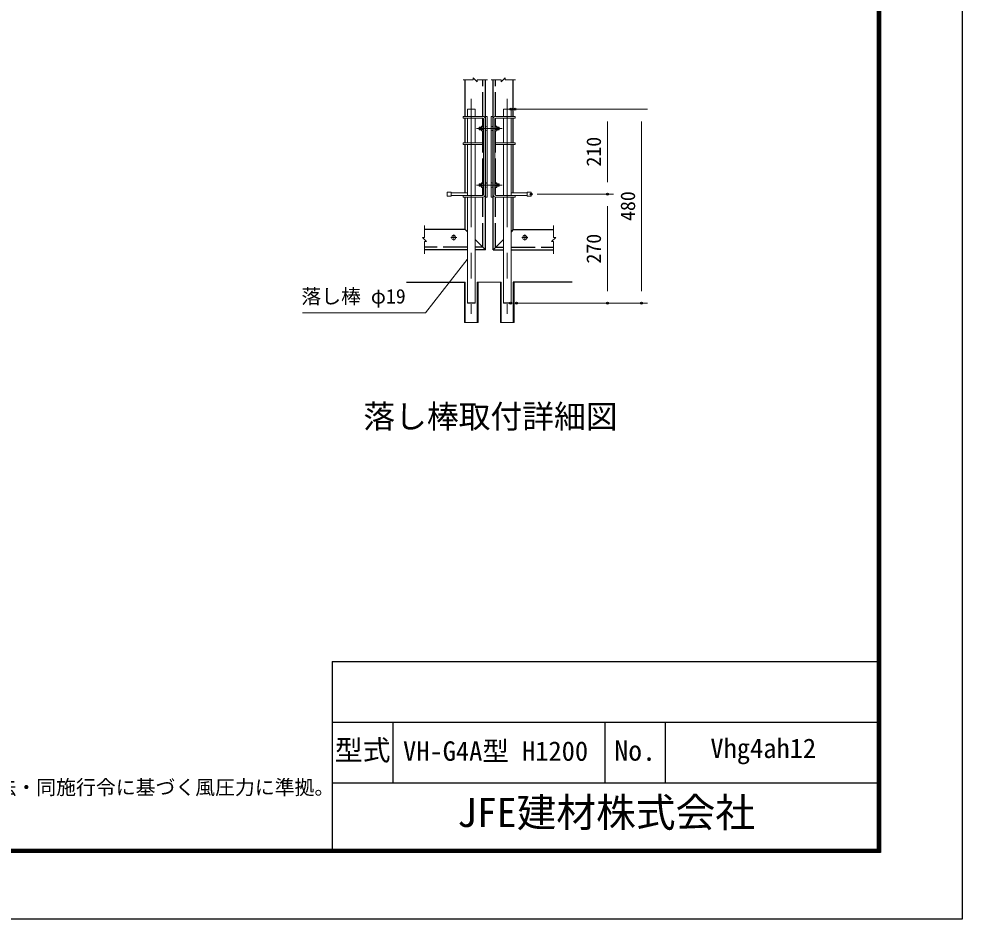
# Model space of a CAD drawing. Units: millimetres, scale not verified, with parts at other scales. Extents: x -6300 to 6300, y -4455 to 4455.
# Drawn here: x 1629 to 6300, y -4455 to 0 of the extents above; entities that cross this region are included whole.
import ezdxf
from ezdxf.enums import TextEntityAlignment as Align

# ---------------------------------------------------------------- set-up
doc = ezdxf.new("R2010")
doc.units = ezdxf.units.MM
doc.header["$LTSCALE"] = 20
doc.header["$PDMODE"] = 32
doc.header["$PDSIZE"] = 10
doc.linetypes.add('DASHED', pattern=[7.5, 6, -1.5])
doc.linetypes.add('USER1', pattern=[50.8, 31.75, -6.35, 6.35, -6.35])
for name, color, linetype, lineweight in [('0-0_D-TTL-TXT', 7, 'Continuous', 25), ('0-2_D-BGD', 7, 'Continuous', 25), ('0-4_D-STR-DIM', 7, 'Continuous', 13), ('0-6_Defpoints', 8, 'Continuous', 25), ('0-7_D-STR-TXT', 7, 'Continuous', 13), ('0-8_D-STR1', 1, 'Continuous', 25), ('0-9_D-STR3', 3, 'Continuous', 13), ('0-A_D-BMK', 2, 'USER1', 13), ('0-C_D-TTL', 7, 'Continuous', 25)]:
    doc.layers.add(name, color=color, linetype=linetype, lineweight=lineweight)
doc.layers.add('0-D_1', color=7, linetype='Continuous')
doc.styles.add('ＭＳ ゴシック', font='')
doc.styles.get('ＭＳ ゴシック').set_extended_font_data('MS Gothic')

msp = doc.modelspace()

# ---------------------------------------------------------------- linework, layer by layer
at = {"layer": '0-2_D-BGD'}
for p, q in [((3547.99, -1302), (3839.59, -1302)), ((4367.99, -1302), (4076.39, -1302))]:
    msp.add_line(p, q, dxfattribs=at)
at = {"layer": '0-4_D-STR-DIM'}
for p, q in [((3878.99, -302), (3828.75, -302)), ((3878.99, -302), (3878.99, -292)), ((3898.99, -312), (3878.99, -292)), ((3949.24, -302), (3898.99, -302)), ((3898.99, -312), (3898.99, -302)), ((3966.75, -302), (4016.99, -302)), ((4016.99, -312), (4036.99, -292)), ((4016.99, -312), (4016.99, -302)), ((4036.99, -302), (4036.99, -292)), ((4036.99, -302), (4087.24, -302)), ((4095.99, -447), (4573.13, -447)), ((4115.99, -447), (4742.13, -447)), ((4543.13, -507), (4543.13, -807)), ((4712.13, -507), (4712.13, -1347)), ((4195.99, -867), (4573.13, -867)), ((4195.99, -867), (4573.13, -867)), ((4543.13, -927), (4543.13, -1347)), ((3636.99, -1082), (3636.99, -1022)), ((4276.99, -1082), (4276.99, -1022)), ((3636.99, -1082), (3626.99, -1082)), ((3646.99, -1102), (3626.99, -1082)), ((3636.99, -1162), (3636.99, -1102)), ((3646.99, -1102), (3636.99, -1102)), ((4266.99, -1102), (4286.99, -1082)), ((4266.99, -1102), (4276.99, -1102)), ((4276.99, -1082), (4286.99, -1082)), ((4276.99, -1162), (4276.99, -1102)), ((3898.39, -1302), (4017.59, -1302)), ((4093.99, -1407), (4573.13, -1407)), ((4123.16, -1407), (4742.13, -1407))]:
    msp.add_line(p, q, dxfattribs=at)
at = {"layer": '0-6_Defpoints'}
for p in [(4065.99, -447), (4085.99, -447), (4165.99, -867), (4543.13, -867), (4063.99, -1407), (4093.16, -1407), (4543.13, -1407), (4712.13, -1407)]:
    msp.add_point(p, dxfattribs=at)
at = {"layer": '0-7_D-STR-TXT'}
msp.add_lwpolyline([(3032.75, -1454.6), (3641.75, -1454.6), (3848.76, -1189.93)], dxfattribs=at)
at = {"layer": '0-8_D-STR1'}
for p, q in [((3838.99, -482), (3838.99, -302)), ((3938.99, -1142), (3938.99, -302)), ((3976.99, -1142), (3976.99, -302)), ((4076.99, -482), (4076.99, -302)), ((3838.99, -613), (3838.99, -491)), ((4076.99, -613), (4076.99, -491)), ((3838.99, -861), (3838.99, -622)), ((4076.99, -861), (4076.99, -622)), ((3926.99, -872.88), (3926.99, -833.5)), ((3988.99, -872.88), (3988.99, -833.5)), ((3838.99, -1042), (3838.99, -882)), ((4076.99, -1042), (4076.99, -882)), ((3838.99, -1042), (3636.99, -1042)), ((3838.99, -1042), (3849.99, -1053)), ((4076.99, -1042), (4065.99, -1053)), ((4076.99, -1042), (4276.99, -1042)), ((3887.99, -1091), (3938.99, -1142)), ((4027.99, -1091), (3976.99, -1142)), ((3849.99, -1142), (3636.99, -1142)), ((3938.99, -1142), (3887.99, -1142)), ((3976.99, -1142), (4027.99, -1142)), ((4065.99, -1142), (4276.99, -1142))]:
    msp.add_line(p, q, dxfattribs=at)
at = {"layer": '0-8_D-STR1', "linetype": 'DASHED'}
for p, q in [((3926.99, -482.04), (3926.99, -302)), ((3988.99, -482.04), (3988.99, -302)), ((3926.99, -530.5), (3926.99, -491.13)), ((3988.99, -530.5), (3988.99, -491.13)), ((3926.99, -810.5), (3926.99, -553.5)), ((3988.99, -810.5), (3988.99, -553.5)), ((3926.99, -1130), (3926.99, -881.96)), ((3988.99, -1130), (3988.99, -881.96)), ((3849.99, -1130), (3636.99, -1130)), ((3926.99, -1130), (3887.99, -1130)), ((3988.99, -1130), (4027.99, -1130)), ((4065.99, -1130), (4276.99, -1130))]:
    msp.add_line(p, q, dxfattribs=at)
at = {"layer": '0-9_D-STR3'}
for p, q in [((3849.99, -447), (3849.99, -482)), ((3887.99, -447), (3849.99, -447)), ((3887.99, -447), (3887.99, -482)), ((4027.99, -447), (4027.99, -482)), ((4027.99, -447), (4065.99, -447)), ((4065.99, -447), (4065.99, -482)), ((3925.99, -482), (3828.99, -482)), ((3828.99, -482), (3828.99, -491)), ((3925.99, -491), (3828.99, -491)), ((3849.99, -491), (3849.99, -613)), ((3887.99, -491), (3887.99, -613)), ((3929.99, -495), (3929.99, -869)), ((3938.99, -495), (3938.99, -869)), ((3976.99, -495), (3976.99, -869)), ((3985.99, -495), (3985.99, -869)), ((3989.99, -482), (4086.99, -482)), ((3989.99, -491), (4086.99, -491)), ((4027.99, -491), (4027.99, -613)), ((4065.99, -491), (4065.99, -613)), ((4086.99, -482), (4086.99, -491)), ((3908.99, -536), (3907.99, -537)), ((3907.99, -537), (3919.99, -537)), ((3907.99, -537), (3907.99, -547)), ((3907.99, -547), (3919.99, -547)), ((3907.99, -547), (3908.99, -548)), ((3908.99, -536), (3919.99, -536)), ((3908.99, -536), (3908.99, -548)), ((3908.99, -548), (3919.99, -548)), ((3919.99, -532.06), (3920.9, -530.5)), ((3919.99, -551.94), (3919.99, -532.06)), ((3919.99, -551.94), (3920.9, -553.5)), ((3920.9, -530.5), (3929.99, -530.5)), ((3920.9, -536.32), (3929.99, -536.32)), ((3920.9, -547.68), (3929.99, -547.68)), ((3920.9, -553.5), (3929.99, -553.5)), ((3947.99, -530), (3938.99, -534.06)), ((3947.99, -554), (3939.05, -550)), ((3967.99, -530), (3976.99, -534.06)), ((3967.99, -554), (3976.94, -550)), ((3995.09, -530.5), (3985.99, -530.5)), ((3995.09, -536.32), (3985.99, -536.32)), ((3995.09, -547.68), (3985.99, -547.68)), ((3995.09, -553.5), (3985.99, -553.5)), ((3995.99, -532.06), (3995.09, -530.5)), ((3995.99, -551.94), (3995.09, -553.5)), ((3995.99, -551.94), (3995.99, -532.06)), ((4006.99, -536), (3995.99, -536)), ((4007.99, -537), (3995.99, -537)), ((4007.99, -547), (3995.99, -547)), ((4006.99, -548), (3995.99, -548)), ((4006.99, -536), (4006.99, -548)), ((4006.99, -536), (4007.99, -537)), ((4007.99, -547), (4006.99, -548)), ((4007.99, -537), (4007.99, -547)), ((3828.99, -613), (3828.99, -622)), ((3929.99, -613), (3828.99, -613)), ((3929.99, -622), (3828.99, -622)), ((3849.99, -622), (3849.99, -873)), ((3887.99, -622), (3887.99, -873)), ((3985.99, -613), (4086.99, -613)), ((3985.99, -622), (4086.99, -622)), ((4027.99, -622), (4027.99, -873)), ((4065.99, -622), (4065.99, -873)), ((4086.99, -613), (4086.99, -622)), ((3908.99, -816), (3907.99, -817)), ((3907.99, -817), (3919.99, -817)), ((3907.99, -817), (3907.99, -827)), ((3907.99, -827), (3919.99, -827)), ((3907.99, -827), (3908.99, -828)), ((3908.99, -816), (3919.99, -816)), ((3908.99, -816), (3908.99, -828)), ((3908.99, -828), (3919.99, -828)), ((3919.99, -812.06), (3920.9, -810.5)), ((3919.99, -831.94), (3919.99, -812.06)), ((3919.99, -831.94), (3920.9, -833.5)), ((3920.9, -810.5), (3929.99, -810.5)), ((3920.9, -816.32), (3929.99, -816.32)), ((3920.9, -827.68), (3929.99, -827.68)), ((3920.9, -833.5), (3929.99, -833.5)), ((3947.99, -810), (3938.99, -814.06)), ((3947.99, -834), (3939.05, -830)), ((3967.99, -810), (3976.99, -814.06)), ((3967.99, -834), (3976.94, -830)), ((3995.09, -810.5), (3985.99, -810.5)), ((3995.09, -816.32), (3985.99, -816.32)), ((3995.09, -827.68), (3985.99, -827.68)), ((3995.09, -833.5), (3985.99, -833.5)), ((3995.99, -812.06), (3995.09, -810.5)), ((3995.99, -831.94), (3995.09, -833.5)), ((3995.99, -831.94), (3995.99, -812.06)), ((4006.99, -816), (3995.99, -816)), ((4007.99, -817), (3995.99, -817)), ((4007.99, -827), (3995.99, -827)), ((4006.99, -828), (3995.99, -828)), ((4006.99, -816), (4006.99, -828)), ((4006.99, -816), (4007.99, -817)), ((4007.99, -827), (4006.99, -828)), ((4007.99, -817), (4007.99, -827)), ((3749.99, -877), (3749.99, -857)), ((3769.99, -857), (3749.99, -857)), ((3769.99, -877), (3749.99, -877)), ((3769.99, -877), (3769.99, -857)), ((3769.99, -861), (3849.99, -861)), ((3925.99, -873), (3769.99, -873)), ((3828.99, -873), (3828.99, -882)), ((3925.99, -882), (3828.99, -882)), ((3849.99, -882), (3849.99, -1405)), ((3887.99, -882), (3887.99, -1405)), ((3938.99, -882), (3947.99, -882)), ((3976.99, -882), (3967.99, -882)), ((3989.99, -873), (4145.99, -873)), ((3989.99, -882), (4086.99, -882)), ((4027.99, -882), (4027.99, -1405)), ((4145.99, -861), (4065.99, -861)), ((4065.99, -882), (4065.99, -1405)), ((4086.99, -873), (4086.99, -882)), ((4145.99, -877), (4145.99, -857)), ((4145.99, -857), (4165.99, -857)), ((4145.99, -877), (4165.99, -877)), ((4165.99, -877), (4165.99, -857)), ((3834.99, -1302), (3834.99, -1502)), ((3839.59, -1302), (3839.59, -1502)), ((3898.39, -1502), (3898.39, -1302)), ((4017.59, -1502), (4017.59, -1302)), ((4076.39, -1302), (4076.39, -1502)), ((4080.99, -1302), (4080.99, -1502)), ((3887.99, -1405), (3849.99, -1405)), ((3851.99, -1407), (3849.99, -1405)), ((3885.99, -1407), (3851.99, -1407)), ((3887.99, -1405), (3885.99, -1407)), ((4027.99, -1405), (4065.99, -1405)), ((4027.99, -1405), (4029.99, -1407)), ((4029.99, -1407), (4063.99, -1407)), ((4063.99, -1407), (4065.99, -1405))]:
    msp.add_line(p, q, dxfattribs=at)
for points in [[(3938.99, -482), (3947.99, -482), (3947.99, -882)], [(3976.99, -482), (3967.99, -482), (3967.99, -882)], [(3834.99, -1502), (3902.99, -1502), (3902.99, -1302)], [(4080.99, -1502), (4012.99, -1502), (4012.99, -1302)]]:
    msp.add_lwpolyline(points, dxfattribs=at)
for centre in [(3781.99, -1082), (4133.99, -1082)]:
    msp.add_circle(centre, 10.5, dxfattribs=at)
for centre, radius, start, end in [((3925.99, -495), 13, 0, 90), ((3925.99, -495), 4, 0, 90), ((3989.99, -495), 13, 90, 180), ((3989.99, -495), 4, 90, 180), ((3929.82, -532.21), 9.83, 179.15397, 204.74131), ((3938.33, -542), 18.34, 161.96185, 198.03815), ((3929.82, -551.8), 9.83, 155.25869, 180.84603), ((3986.16, -532.21), 9.83, 335.25869, 0.84603), ((3977.65, -542), 18.34, 341.96185, 18.03815), ((3986.16, -551.8), 9.83, 359.15397, 24.74131), ((3929.82, -812.21), 9.83, 179.15397, 204.74131), ((3938.33, -822), 18.34, 161.96185, 198.03815), ((3929.82, -831.8), 9.83, 155.25869, 180.84603), ((3986.16, -812.21), 9.83, 335.25869, 0.84603), ((3977.65, -822), 18.34, 341.96185, 18.03815), ((3986.16, -831.8), 9.83, 359.15397, 24.74131), ((3925.99, -869), 13, 270, 0), ((3925.99, -869), 4, 270, 0), ((3989.99, -869), 13, 180, 270), ((3989.99, -869), 4, 180, 270)]:
    msp.add_arc(centre, radius, start, end, dxfattribs=at)
at = {"layer": '0-A_D-BMK'}
for p, q in [((3868.99, -394.86), (3868.99, -1459.42)), ((4046.99, -394.86), (4046.99, -1459.42)), ((3894.63, -542), (4021.36, -542)), ((3894.63, -822), (4021.36, -822)), ((3781.99, -1067.12), (3781.99, -1096.88)), ((4133.99, -1067.12), (4133.99, -1096.88)), ((3767.11, -1082), (3796.87, -1082)), ((4148.87, -1082), (4119.11, -1082))]:
    msp.add_line(p, q, dxfattribs=at)
at = {"layer": '0-C_D-TTL'}
for p, q in [((3179.9, -3179.66), (3179.9, -4109.66)), ((3179.9, -3179.66), (5879.9, -3179.66)), ((3179.9, -3479.66), (5879.9, -3479.66)), ((3479.9, -3479.66), (3479.9, -3779.66)), ((4529.9, -3479.66), (4529.9, -3779.66)), ((4829.9, -3479.66), (4829.9, -3779.66)), ((3179.9, -3779.66), (5879.9, -3779.66))]:
    msp.add_line(p, q, dxfattribs=at)
at = {"layer": '0-C_D-TTL', "color": 2}
msp.add_lwpolyline([(-6300.1, 4455.34), (6299.9, 4455.34), (6299.9, -4454.66), (-6300.1, -4454.66)], close=True, dxfattribs=at)
at = {"layer": '0-C_D-TTL'}
for points in [[(-5895.1, 4125.34), (5894.9, 4125.34), (5894.9, -4124.66), (-5895.1, -4124.66)], [(-5891.35, 4121.59), (5891.15, 4121.59), (5891.15, -4120.91), (-5891.35, -4120.91)], [(-5887.6, 4117.84), (5887.4, 4117.84), (5887.4, -4117.16), (-5887.6, -4117.16)], [(-5883.85, 4114.09), (5883.65, 4114.09), (5883.65, -4113.41), (-5883.85, -4113.41)], [(-5880.1, 4110.34), (5879.9, 4110.34), (5879.9, -4109.66), (-5880.1, -4109.66)]]:
    msp.add_lwpolyline(points, close=True, dxfattribs=at)

# ---------------------------------------------------------------- texts
at = {"layer": '0-0_D-TTL-TXT', "style": 'ＭＳ ゴシック'}
for s, height, p in [('落し棒取付詳細図', 115.4, (3334.24, -2059.4)), ('型式', 101, (3193.46, -3699.46)), ('No.', 101, (4577.57, -3701.06)), ('（設計条件）風荷重：昭和57年改正 建築基準法・同施行令に基づく風圧力に準拠。', 72.14, (-498.77, -3860.06)), ('JFE建材株式会社', 144.3, (3798.94, -4042.09))]:
    msp.add_text(s, height=height, dxfattribs=at).set_placement(p, align=Align.BOTTOM_LEFT)
at = {"layer": '0-4_D-STR-DIM', "style": 'ＭＳ ゴシック'}
for s, p in [('210', (4533.01, -730.5)), ('480', (4702.01, -999.75)), ('270', (4533.01, -1210.5))]:
    msp.add_text(s, height=72.14, rotation=90, dxfattribs=at).set_placement(p, align=Align.BOTTOM_LEFT)
at = {"layer": '0-7_D-STR-TXT', "style": 'ＭＳ ゴシック'}
msp.add_text('落し棒 φ19', height=72.14, dxfattribs=at).set_placement((3027.42, -1430.2), align=Align.BOTTOM_LEFT)
at = {"layer": '0-D_1', "style": 'ＭＳ ゴシック'}
for s, p in [('VH-G4A型 H1200', (3531.29, -3700.02)), ('Vhg4ah12', (5053.23, -3686.01))]:
    msp.add_text(s, height=96.19, dxfattribs=at).set_placement(p, align=Align.BOTTOM_LEFT)

doc.saveas('drawing.dxf')
